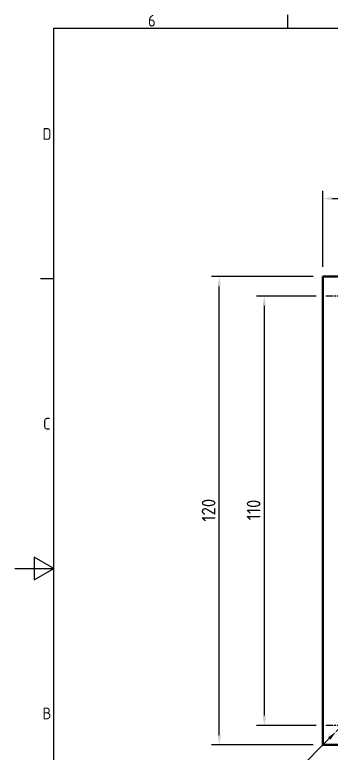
# Model space of a CAD drawing. Header units: millimetres. Extents: x 0 to 420, y 0 to 297.
# Drawn here: x 0 to 81.1, y 101.1 to 290.4 of the extents above; entities that cross this region are included whole.
import ezdxf

# ---------------------------------------------------------------- set-up
doc = ezdxf.new("R2010")
doc.units = ezdxf.units.MM
doc.linetypes.add('CHAIN', pattern=[0.3543, 0.2362, -0.0295, 0.0591, -0.0295])
doc.layers.get('0').update_dxf_attribs({"color": 3, "lineweight": 25})
for name, color, linetype, lineweight in [('가시적인 것(ISO)', 3, 'Continuous', 40), ('경계(ISO)', 7, 'Continuous', 25), ('중심 표식(ISO)', 1, 'Continuous', 25), ('치수(ISO)', 2, 'Continuous', 25)]:
    doc.layers.add(name, color=color, linetype=linetype, lineweight=lineweight)
doc.styles.add('문자 텍스트_M2B', font='isocp.shx')
doc.styles.add('치수 텍스트_PSTEK_POSCO', font='isocp.shx')
doc.dimstyles.new('치수_PSTEK_POSCO', dxfattribs={"dimtxt": 3.5, "dimasz": 2.5, "dimexe": 2, "dimexo": 2.5, "dimgap": 1, "dimtad": 1, "dimrnd": 1e-08, "dimdsep": 46, "dimtxsty": '치수 텍스트_PSTEK_POSCO', "dimcen": 0.09, "dimdle": 10, "dimclrd": 7, "dimclre": 7, "dimclrt": 2, "dimadec": 1, "dimazin": 2, "dimtfac": 1, "dimtmove": 0, "dimatfit": 3, "dimfxl": 0, "dimtolj": 1, "dimlwd": -1, "dimlwe": -1, "dimarcsym": 0})

# ---------------------------------------------------------------- blocks, each defined once
blk = doc.blocks.new('경계 Default Border')
at = {"layer": '경계(ISO)'}
for p, q in [((70, 287), (70, 290.4)), ((10, 222.75), (6.6, 222.75))]:
    blk.add_line(p, q, dxfattribs=at)
at = {"layer": '경계(ISO)', "flags": 128}
for points in [[(10, 10), (10, 287), (410, 287), (410, 10), (10, 10)], [(0, 148.5), (10, 148.5), (5, 151.39), (5, 145.61), (10, 148.5)]]:
    blk.add_lwpolyline(points, dxfattribs=at)
at = {"layer": '경계(ISO)', "color": 2, "char_height": 3, "attachment_point": 7, "style": '문자 텍스트_M2B'}
for s, insert in [('6', (34.14, 287.37)), ('D', (7.08, 258.35)), ('C', (7.24, 184.1)), ('B', (7.08, 109.85))]:
    blk.add_mtext(s, dxfattribs=dict(at, insert=insert))
blk = doc.blocks.new('*D22')
at = {"layer": 'Defpoints', "color": 0, "transparency": 16777216}
for p in [(79.69, 218.29), (63.94, 108.29), (79.69, 108.29)]:
    blk.add_point(p, dxfattribs=at)
at = {"layer": '치수(ISO)', "color": 7, "transparency": 16777216}
for p, q in [((77.19, 218.29), (61.94, 218.29)), ((63.94, 215.79), (63.94, 110.79)), ((77.19, 108.29), (61.94, 108.29))]:
    blk.add_line(p, q, dxfattribs=at)
for points in [[(63.52, 215.79), (64.36, 215.79), (63.94, 218.29)], [(63.52, 110.79), (64.36, 110.79), (63.94, 108.29)]]:
    blk.add_solid(points, dxfattribs=at)
at = {"layer": '치수(ISO)', "color": 2, "transparency": 16777216, "insert": (61.19, 160.84), "char_height": 3.5, "attachment_point": 4, "rotation": 90, "style": '치수 텍스트_PSTEK_POSCO'}
blk.add_mtext('\\A1;110', dxfattribs=at)
blk = doc.blocks.new('*D23')
at = {"layer": 'Defpoints', "color": 0, "transparency": 16777216}
for p in [(52.41, 223.29), (78.94, 223.29), (78.94, 103.29)]:
    blk.add_point(p, dxfattribs=at)
at = {"layer": '치수(ISO)', "color": 7, "transparency": 16777216}
for p, q in [((76.44, 223.29), (50.41, 223.29)), ((52.41, 105.79), (52.41, 220.79)), ((76.44, 103.29), (50.41, 103.29))]:
    blk.add_line(p, q, dxfattribs=at)
for points in [[(51.99, 220.79), (52.82, 220.79), (52.41, 223.29)], [(51.99, 105.79), (52.82, 105.79), (52.41, 103.29)]]:
    blk.add_solid(points, dxfattribs=at)
at = {"layer": '치수(ISO)', "color": 2, "transparency": 16777216, "insert": (49.66, 160.49), "char_height": 3.5, "attachment_point": 4, "rotation": 90, "style": '치수 텍스트_PSTEK_POSCO'}
blk.add_mtext('\\A1;120', dxfattribs=at)
blk = doc.blocks.new('*D25')
at = {"layer": 'Defpoints', "color": 0, "transparency": 16777216}
for p in [(238.94, 243.29), (78.94, 223.29), (238.94, 223.29)]:
    blk.add_point(p, dxfattribs=at)
at = {"layer": '치수(ISO)', "color": 7, "transparency": 16777216}
for p, q in [((78.94, 225.79), (78.94, 245.29)), ((238.94, 225.79), (238.94, 245.29)), ((81.44, 243.29), (236.44, 243.29))]:
    blk.add_line(p, q, dxfattribs=at)
for points in [[(81.44, 243.71), (81.44, 242.88), (78.94, 243.29)], [(236.44, 243.71), (236.44, 242.88), (238.94, 243.29)]]:
    blk.add_solid(points, dxfattribs=at)
at = {"layer": '치수(ISO)', "color": 2, "transparency": 16777216, "insert": (156.14, 246.04), "char_height": 3.5, "attachment_point": 4, "style": '치수 텍스트_PSTEK_POSCO'}
blk.add_mtext('\\A1;160', dxfattribs=at)
blk = doc.blocks.new('*D27')
at = {"layer": 'Defpoints', "color": 0, "transparency": 16777216}
for p in [(85.53, 109.88), (82.35, 106.7)]:
    blk.add_point(p, dxfattribs=at)
at = {"layer": '치수(ISO)', "color": 7, "transparency": 16777216}
for p, q in [((87.3, 111.65), (89.07, 113.42)), ((85.53, 109.88), (82.35, 106.7)), ((80.58, 104.93), (64.76, 89.11))]:
    blk.add_line(p, q, dxfattribs=at)
for points in [[(87, 111.95), (87.59, 111.36), (85.53, 109.88)], [(80.29, 105.23), (80.88, 104.64), (82.35, 106.7)]]:
    blk.add_solid(points, dxfattribs=at)
at = {"layer": '치수(ISO)', "color": 2, "transparency": 16777216, "insert": (63.52, 91.76), "char_height": 3.5, "attachment_point": 4, "rotation": 45, "style": '치수 텍스트_PSTEK_POSCO'}
blk.add_mtext('\\A1;∅4.5', dxfattribs=at)

msp = doc.modelspace()

# ---------------------------------------------------------------- linework, layer by layer
at = {"layer": '가시적인 것(ISO)'}
for p, q in [((78.941, 223.293), (238.941, 223.293)), ((78.941, 103.293), (78.941, 223.293)), ((238.941, 103.293), (78.941, 103.293))]:
    msp.add_line(p, q, dxfattribs=at)
at = {"layer": '중심 표식(ISO)', "linetype": 'CHAIN', "ltscale": 9.445163}
for p, q in [((88.191, 218.293), (79.691, 218.293)), ((88.191, 108.293), (79.691, 108.293))]:
    msp.add_line(p, q, dxfattribs=at)

# ---------------------------------------------------------------- block references
msp.add_blockref('경계 Default Border', (0, 0))

# ---------------------------------------------------------------- dimensions: what is measured, and where the dimension line sits
at = {"layer": '치수(ISO)', "color": 7}
for base, p1, p2, angle, picture, middle in [((238.941, 243.293), (78.941, 223.293), (238.941, 223.293), 180, '*D25', (158.941, 243.293)), ((52.408, 223.293), (78.941, 103.293), (78.941, 223.293), 90, '*D23', (52.408, 163.293)), ((63.941, 108.293), (79.691, 218.293), (79.691, 108.293), 90, '*D22', (63.941, 163.293))]:
    dim = msp.add_linear_dim(base=base, p1=p1, p2=p2, angle=angle, dimstyle='치수_PSTEK_POSCO', override={"dimdec": 2, "dimtp": 0, "dimtm": 0, "dimtdec": 2, "dimtofl": 0, "dimatfit": 1}, dxfattribs=at)
    dim.commit()
    dim.dimension.update_dxf_attribs({"geometry": picture, "text_midpoint": middle, "dimtype": 160})
dim = msp.add_diameter_dim_2p(p1=(85.532, 109.884), p2=(82.35, 106.702), dimstyle='치수_PSTEK_POSCO', override={"dimdec": 2, "dimlfac": 1, "dimtp": 0, "dimtm": 0, "dimtdec": 2, "dimatfit": 2}, dxfattribs=at)
dim.commit()
dim.dimension.update_dxf_attribs({"geometry": '*D27', "text_midpoint": (68.487, 92.84), "dimtype": 163})

doc.saveas('drawing.dxf')
